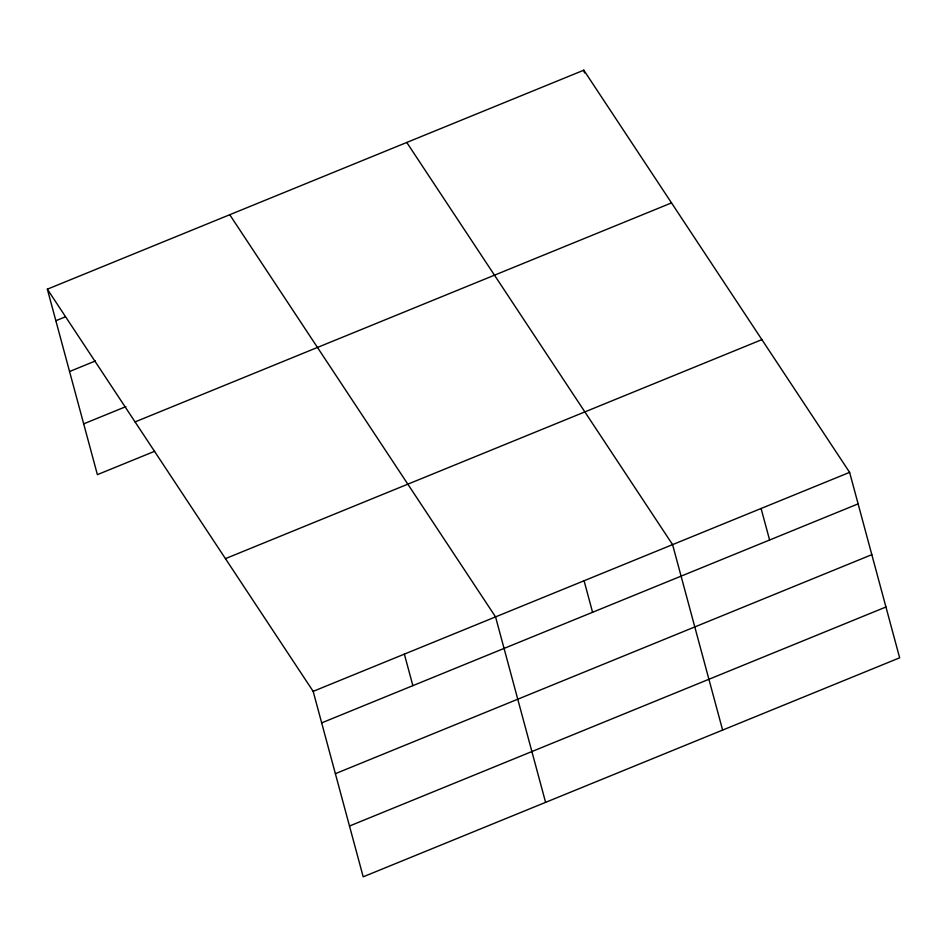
<?xml version="1.0" encoding="UTF-8"?>
<svg xmlns="http://www.w3.org/2000/svg" width="947" height="947" viewBox="0 0 947 947"><rect width="100%" height="100%" fill="white"/><g stroke="black" fill="none" stroke-linecap="round" stroke-linejoin="round"><path stroke-width="1.42" d="M47.35 289.19L583.802 70.185L849.613 472.352L899.65 657.81L363.198 876.815L313.161 691.357L47.35 289.19L97.387 474.648L154.562 451.317M55.861 320.725L65.39 316.831M69.569 371.52L95.422 360.961M83.679 423.854L125.88 406.63M135.066 421.912L671.518 202.907M225.445 558.635L761.897 339.63M313.161 691.357L849.613 472.352M321.672 722.881L858.112 503.875M335.38 773.675L871.82 554.67M349.502 826.021L885.942 607.003M406.772 142.464L672.583 544.62L722.62 730.078M229.742 214.732L495.553 616.888L545.59 802.346M761.092 508.48L769.603 540.015M583.802 70.185L584.536 72.931M584.074 580.76L592.573 612.283M404.357 654.117L412.868 685.652"/></g></svg>
